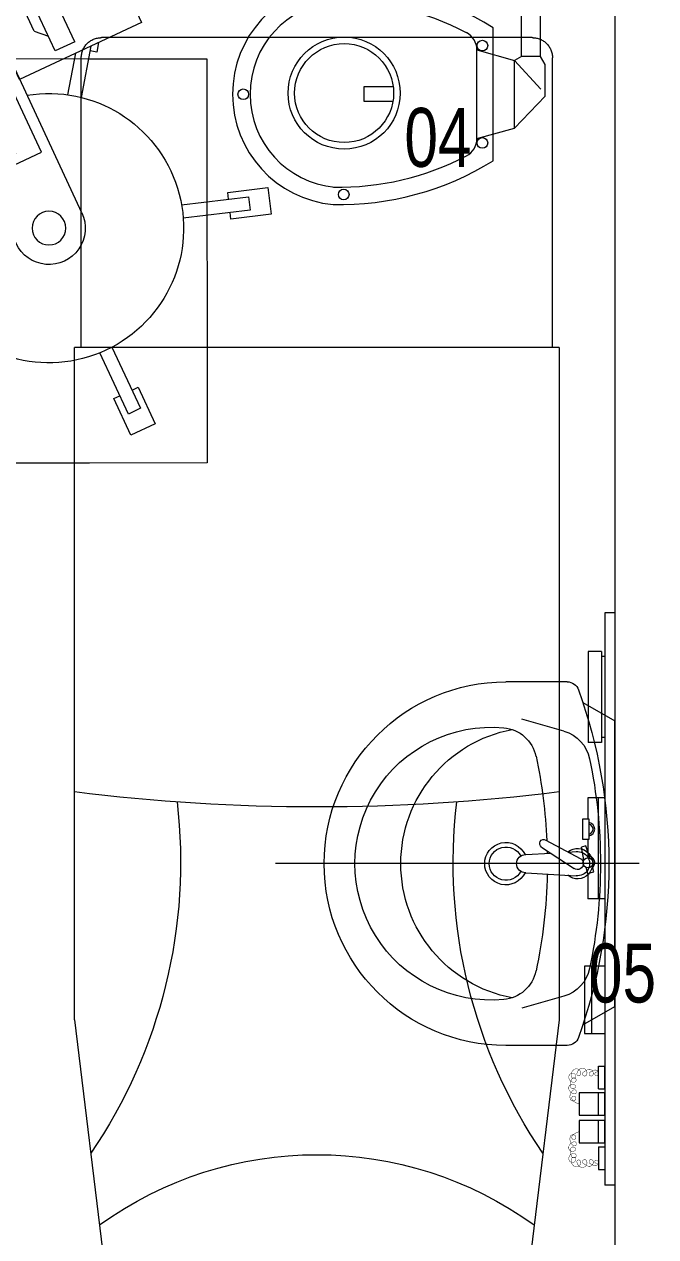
# Model space of a CAD drawing. Header units: millimetres. Extents: x -160614 to 59925, y -157025 to 0.
# Drawn here: x -43430 to -42492, y -115613 to -113813 of the extents above; entities that cross this region are included whole.
import ezdxf

# ---------------------------------------------------------------- set-up
doc = ezdxf.new("R2010")
doc.units = ezdxf.units.MM
doc.header["$LTSCALE"] = 8
doc.linetypes.add('HIDDEN', pattern=[9.525, 6.35, -3.175])
doc.layers.get('0').update_dxf_attribs({"color": 9, "lineweight": 5})
for name, color, linetype, lineweight in [('72_EGR_EQP_TAG', 9, 'Continuous', 5), ('LOADING', 9, 'Continuous', 5), ('SANIT', 9, 'Continuous', 5), ('Walls', 9, 'Continuous', 5)]:
    doc.layers.add(name, color=color, linetype=linetype, lineweight=lineweight)
doc.layers.get('0').off()
doc.layers.get('0').freeze()
doc.styles.add('X3G_ENTITY_257CFD', font='swisscl.ttf', dxfattribs={"height": 200})

# ---------------------------------------------------------------- blocks, each defined once
blk = doc.blocks.new('lav-manta 60')
at = {"layer": 'SANIT'}
for p, q in [((0, 0.04), (0, -0.56)), ((-0.2658, -0.0529), (-0.2358, 0)), ((-0.2358, 0), (0.2358, 0)), ((0.2658, -0.0529), (0.2358, 0)), ((0.0389, -0.1142), (0.0087, -0.0575)), ((-0.3, -0.0789), (-0.3, -0.18)), ((-0.015, -0.1473), (-0.0199, -0.064)), ((0.0274, -0.121), (-0.0078, -0.0673)), ((0.0191, -0.077), (0.0199, -0.064)), ((0.3, -0.0789), (0.3, -0.18)), ((-0.2185, -0.0841), (-0.2383, -0.1537)), ((0.2185, -0.0841), (0.2383, -0.1537)), ((0.015, -0.1473), (0.0174, -0.1057))]:
    blk.add_line(p, q, dxfattribs=at)
for centre, radius, start, end in [((0, -0.8557), 0.8457, 70.1771, 109.8229), ((0, -0.8696), 0.8457, 78.1914, 101.8086), ((0, -0.0617), 0.025, 320.7474, 220.368), ((-0.1608, -0.1006), 0.06, 101.8086, 164.0794), ((0, -0.0617), 0.02, 353.2671, 186.682), ((0, -0.0617), 0.00966, 25.4127, 215.9577), ((0.1608, -0.1006), 0.06, 15.9206, 78.1914), ((-0.28, -0.0789), 0.02, 109.8229, 180), ((0.28, -0.0789), 0.02, 0, 70.1771), ((0, -0.9572), 0.8457, 91.1572, 102.0883), ((0, -0.9572), 0.8457, 88.5486, 88.844), ((0.0332, -0.1176), 0.00666, 210.6852, 30.6852), ((0, -0.9572), 0.8457, 77.9117, 87.4274), ((-0.1645, -0.189), 0.06, 102.0883, 174.8142), ((0.1645, -0.189), 0.06, 5.1858, 77.9117), ((0, -0.18), 0.035, 115.3106, 64.6894), ((0, -0.18), 0.0275, 117.1496, 62.8504), ((0, -0.1473), 0.015, 180, 0), ((0, -0.18), 0.3, 180, 0), ((0, -0.1282), 0.2252, 190.6097, 349.3903), ((0, -0.2039), 0.2252, 174.8142, 5.1858)]:
    blk.add_arc(centre, radius, start, end, dxfattribs=at)
blk = doc.blocks.new('ME19011A-P')
for p, q in [((-0.425, 0), (0.425, 0)), ((-0.425, 0), (-0.425, -0.015)), ((0.425, 0), (0.425, -0.015)), ((-0.425, -0.015), (0.425, -0.015)), ((-0.36, -0.015), (-0.36, -0.0198)), ((-0.24, -0.015), (-0.24, -0.0198)), ((-0.15, -0.015), (-0.15, -0.04)), ((0, -0.015), (0, -0.04)), ((0.1, -0.015), (0.1, -0.045)), ((0.2, -0.045), (0.2, -0.015)), ((0.2818, -0.015), (0.2484, -0.015)), ((0.2484, -0.0243), (0.2484, -0.015)), ((0.2818, -0.0243), (0.2818, -0.015)), ((0.3211, -0.015), (0.2877, -0.015)), ((0.2877, -0.015), (0.2877, -0.0531)), ((0.3211, -0.0531), (0.3211, -0.015)), ((0.3623, -0.015), (0.3289, -0.015)), ((0.3289, -0.015), (0.3289, -0.0531)), ((0.3623, -0.0531), (0.3623, -0.015)), ((0.3682, -0.0243), (0.3682, -0.015)), ((0.3682, -0.015), (0.4016, -0.015)), ((0.4016, -0.0243), (0.4016, -0.015)), ((-0.3675, -0.0198), (-0.2325, -0.0198)), ((-0.3675, -0.0198), (-0.3675, -0.0399)), ((-0.2325, -0.0198), (-0.2325, -0.0399)), ((-0.15, -0.025), (0, -0.025)), ((-0.0402, -0.0312), (-0.0496, -0.0337)), ((-0.0376, -0.0409), (-0.0402, -0.0312)), ((0.1, -0.035), (0.2, -0.035)), ((0.2818, -0.0243), (0.2484, -0.0243)), ((0.3211, -0.0243), (0.2877, -0.0243)), ((0.3623, -0.0243), (0.3289, -0.0243)), ((0.3682, -0.0243), (0.4016, -0.0243)), ((-0.3675, -0.0399), (-0.2325, -0.0399)), ((-0.15, -0.04), (-0.1187, -0.04)), ((-0.0887, -0.04), (-0.0637, -0.04)), ((-0.0606, -0.0371), (-0.0787, -0.0432)), ((-0.0787, -0.0432), (-0.077, -0.0497)), ((-0.0582, -0.046), (-0.077, -0.0497)), ((-0.047, -0.0434), (-0.0376, -0.0409)), ((-0.0379, -0.04), (0, -0.04)), ((0.1, -0.045), (0.2, -0.045)), ((0.2877, -0.0531), (0.3211, -0.0531)), ((0.3289, -0.0531), (0.3623, -0.0531))]:
    blk.add_line(p, q)
at = {"const_width": 0.000601}
for points in [[(0.3044, -0.0531, -0.184574), (0.2977, -0.0636, -1.44364), (0.2961, -0.0581, -0.837915), (0.2969, -0.0664, -0.30536), (0.2839, -0.062, -1.584726), (0.2894, -0.0609, -0.253153), (0.2827, -0.0684, -0.874198), (0.2775, -0.0585, -0.915253), (0.2791, -0.0658, -0.223821), (0.2683, -0.0644, -1.703343), (0.272, -0.0597, -0.588962), (0.2621, -0.068, -0.717795), (0.2625, -0.0581, -0.983104), (0.2645, -0.0644, -0.326362), (0.2534, -0.0609, -0.758716), (0.2609, -0.0514, -0.906186), (0.2593, -0.0565, -0.189488), (0.2526, -0.0522, -0.7948), (0.2613, -0.0423, -1.223996), (0.2574, -0.047, -0.072149), (0.2534, -0.0403, -0.645886), (0.2609, -0.0324, -1.366917), (0.2574, -0.0371, -0.078415), (0.2542, -0.0308, -0.723006), (0.2613, -0.0256, -1.105484), (0.2582, -0.0292, -0.221197), (0.2566, -0.0243, -0.221197)], [(0.3456, -0.0531, 0.184574), (0.3523, -0.0636, 1.44364), (0.3539, -0.0581, 0.837915), (0.3531, -0.0664, 0.30536), (0.3661, -0.062, 1.584726), (0.3606, -0.0609, 0.253153), (0.3673, -0.0684, 0.874198), (0.3725, -0.0585, 0.915253), (0.3709, -0.0658, 0.223821), (0.3817, -0.0644, 1.703343), (0.378, -0.0597, 0.588962), (0.3879, -0.068, 0.717795), (0.3875, -0.0581, 0.983104), (0.3855, -0.0644, 0.326362), (0.3966, -0.0609, 0.758716), (0.3891, -0.0514, 0.906186), (0.3907, -0.0565, 0.189488), (0.3974, -0.0522, 0.7948), (0.3887, -0.0423, 1.223996), (0.3926, -0.047, 0.072149), (0.3966, -0.0403, 0.645886), (0.3891, -0.0324, 1.366917), (0.3926, -0.0371, 0.078415), (0.3958, -0.0308, 0.723006), (0.3887, -0.0256, 1.105484), (0.3918, -0.0292, 0.221197), (0.3934, -0.0243, 0.221197)]]:
    blk.add_lwpolyline(points, format="xyb", dxfattribs=at)
blk.add_lwpolyline([(-0.1187, -0.0482), (-0.0887, -0.0482), (-0.0887, -0.0382), (-0.1187, -0.0382)], close=True)
blk.add_circle((-0.0537, -0.04), 0.0075)
for centre, radius, start, end in [((-0.1037, -0.04), 0.01, 10.4593, 169.5407), ((-0.1037, -0.04), 0.0075, 14.0075, 165.9925), ((-0.0537, -0.04), 0.01, 45, 180)]:
    blk.add_arc(centre, radius, start, end)
blk = doc.blocks.new('M.44.57.64')
at = {"layer": 'LOADING', "xscale": 1000.000000000002, "yscale": 1000.000000000002, "zscale": 1000.000000000002, "rotation": 225.9999036123427}
blk.add_blockref('ME19011A-P', (-80806.9, 16720.7), dxfattribs=at)
blk = doc.blocks.new('HF13902-P')
at = {"linetype": 'HIDDEN'}
for p, q in [((-0.35, -0.6824), (-0.35, -1.1124)), ((0.35, -0.6824), (0.35, -1.1124)), ((0.32, -1.1424), (-0.32, -1.1424))]:
    blk.add_line(p, q, dxfattribs=at)
at = {"linetype": 'Continuous'}
for points in [[(0.36, -0.5224), (0.36, -0.5224), (0.36, -0.5224), (0.36, -0.5224), (0.36, -0.5224), (0.36, -0.5224), (0.36, -0.5224), (0.36, -0.5224), (0.36, -0.5224), (0.36, -0.5224), (0.36, -0.5224), (0.36, -0.5224), (0.36, -0.5224), (0.36, -0.5224), (0.36, -0.5224), (0.36, -0.5224), (0.36, -0.5224), (0.36, -0.5224), (0.36, -0.5224), (0.36, -0.5224), (0.36, -0.5224), (0.36, -0.5224), (0.36, -0.5224), (0.36, -0.5224), (0.36, -0.5224), (0.36, -0.5224), (0.36, -0.5224), (0.36, -0.5224), (0.36, -0.5224), (0.36, -0.5224), (0.36, -0.5224), (0.36, -0.5224), (0.36, -0.5224), (0.36, -0.5224), (0.36, -0.5224), (0.36, -0.5224), (0.36, -0.5224), (0.36, -0.5224), (0.36, -0.5224), (0.36, -0.5224), (0.36, -0.5224), (0.36, -0.5224), (0.36, -0.5224), (0.36, -0.5224), (0.36, -0.5224), (0.36, -0.5224), (0.36, -0.5224), (0.36, -0.5224), (0.36, -0.5224), (0.36, -0.5224), (0.36, -0.5224), (0.36, -0.5224), (0.36, -0.5224), (0.36, -0.5224), (0.36, -0.5224), (0.36, -0.5224), (0.36, -0.5224), (0.36, -0.5224), (0.36, -0.5224), (0.36, -0.5224), (0.36, -0.5224), (0.36, -0.5224), (0.36, -0.5224), (0.36, -0.5224), (0.36, -0.5224), (0.36, -0.5224), (0.36, -0.5224), (0.36, -0.5224), (0.36, -0.5224), (0.36, -0.5224), (0.36, -0.5224), (0.36, -0.5224), (0.36, -0.5224), (0.36, -0.5224), (0.36, -0.5224), (0.36, -0.5224), (0.36, -0.5224), (0.36, -0.5224), (0.36, -0.5224), (0.36, -0.5224), (0.36, -0.5224), (0.36, -0.5224), (0.36, -0.5224), (0.36, -0.5224), (0.36, -0.5224), (0.36, -0.5224), (0.36, -0.5224), (0.36, -0.5224), (0.36, -0.5224), (0.36, -0.5224), (0.36, -0.5224), (0.36, -0.5224), (0.36, -0.5224), (0.36, -0.5224), (0.36, -0.5224), (0.36, -0.5224), (0.36, -0.5224), (0.36, -0.5224), (0.36, -0.5224), (0.36, -0.5224), (0.36, -0.5224), (0.36, -0.5224), (0.36, -0.5224), (0.36, -0.5224), (0.36, -0.5224), (0.36, -0.5224), (0.36, -0.5224), (0.36, -0.5224), (0.36, -0.5224), (0.36, -0.5224), (0.36, -0.5224), (0.36, -0.5224), (0.36, -0.5224), (0.36, -0.5224), (0.36, -0.5224), (0.36, -0.5224), (0.36, -0.5224), (0.36, -0.5224), (0.36, -0.5224), (0.36, -0.5224), (0.36, -0.5224), (0.36, -0.5224), (0.36, -0.5224), (0.36, -0.5224), (0.36, -0.5224), (0.36, -0.5224), (0.36, -0.5224), (0.36, -0.5224), (0.36, -0.5224), (0.36, -0.5224), (0.36, -0.5224), (0.36, -0.5224), (0.36, -0.5224), (0.36, -0.5224), (0.36, -0.5224), (0.36, -0.5224), (0.36, -0.5224), (0.36, -0.5224), (0.36, -0.5224), (0.36, -0.5224), (0.36, -0.5224), (0.36, -0.5224), (0.36, -0.5224), (0.36, -0.5224), (0.36, -0.5224), (0.36, -0.5224), (0.36, -0.5224), (0.36, -0.5224), (0.36, -0.5224), (0.36, -0.5224), (0.36, -0.5224), (0.36, -0.5224), (0.36, -0.5224), (0.36, -0.5224), (0.36, -0.5224), (0.36, -0.5224), (0.36, -0.5224), (0.36, -0.5224), (0.36, -0.5224), (0.36, -0.5224), (0.36, -0.5224), (0.36, -0.5224), (0.36, -0.5224), (0.36, -0.5224), (0.36, -0.5224), (0.36, -0.5224), (0.36, -0.5224), (0.36, -0.5224), (0.36, -0.5224), (0.36, -0.5224), (0.36, -0.5224), (0.36, -0.5224), (0.36, -0.5224), (0.36, -0.5224), (0.36, -0.5224), (0.36, -0.5224), (0.36, -0.5224), (0.36, -0.5224), (0.36, -0.5224), (0.36, -0.5224), (0.36, -0.5224), (0.36, -0.5224), (0.36, -0.5224), (0.36, -0.5224), (0.36, -0.5224), (0.36, -0.5224), (0.36, -0.5224), (0.36, -0.5224), (0.36, -0.5224), (0.36, -0.5224), (0.36, -0.5224), (0.36, -0.5224), (0.36, -0.5224), (0.36, -0.5224), (0.36, -0.5224), (0.36, -0.5224), (0.36, -0.5224), (0.36, -0.5224), (0.36, -0.5224), (0.36, -0.5224), (0.36, -0.5224), (0.36, -0.5224), (0.36, -0.5224), (0.36, -0.5224), (0.36, -0.5224), (0.36, -0.5224), (0.36, -0.5224), (0.36, -0.5224), (0.36, -0.5224), (0.36, -0.5224), (0.36, -0.5224), (0.36, -0.5224), (0.36, -0.5224), (0.36, -0.5224), (0.36, -0.5224), (0.36, -0.5224), (0.36, -0.5224), (0.36, -0.5224), (0.36, -0.5224)], [(0.36, -0.5224), (0.36, -0.5224), (0.36, -0.5224), (0.36, -0.5224), (0.36, -0.5224), (0.36, -0.5224), (0.36, -0.5224), (0.36, -0.5224), (0.36, -0.5224), (0.36, -0.5224), (0.36, -0.5224), (0.36, -0.5224), (0.36, -0.5224), (0.36, -0.5224), (0.36, -0.5224), (0.36, -0.5224), (0.36, -0.5224), (0.36, -0.5224), (0.36, -0.5224), (0.36, -0.5224), (0.36, -0.5224), (0.36, -0.5224), (0.36, -0.5224), (0.36, -0.5224), (0.36, -0.5224), (0.36, -0.5224), (0.36, -0.5224), (0.36, -0.5224), (0.36, -0.5224), (0.36, -0.5224), (0.36, -0.5224), (0.36, -0.5224), (0.36, -0.5224), (0.36, -0.5224), (0.36, -0.5224), (0.36, -0.5224), (0.36, -0.5224), (0.36, -0.5224), (0.36, -0.5224), (0.36, -0.5224), (0.36, -0.5224), (0.36, -0.5224), (0.36, -0.5224), (0.36, -0.5224), (0.36, -0.5224), (0.36, -0.5224), (0.36, -0.5224), (0.36, -0.5224), (0.36, -0.5224), (0.36, -0.5224), (0.36, -0.5224), (0.36, -0.5224), (0.36, -0.5224), (0.36, -0.5224), (0.36, -0.5224), (0.36, -0.5224), (0.36, -0.5224), (0.36, -0.5224), (0.36, -0.5224), (0.36, -0.5224), (0.36, -0.5224), (0.36, -0.5224), (0.36, -0.5224), (0.36, -0.5224), (0.36, -0.5224), (0.36, -0.5224), (0.36, -0.5224), (0.36, -0.5224), (0.36, -0.5224), (0.36, -0.5224), (0.36, -0.5224), (0.36, -0.5224), (0.36, -0.5224), (0.36, -0.5224), (0.36, -0.5224), (0.36, -0.5224), (0.36, -0.5224), (0.36, -0.5224), (0.36, -0.5224), (0.36, -0.5224), (0.36, -0.5224), (0.36, -0.5224), (0.36, -0.5224), (0.36, -0.5224), (0.36, -0.5224), (0.36, -0.5224), (0.36, -0.5224), (0.36, -0.5224), (0.36, -0.5224), (0.36, -0.5224), (0.36, -0.5224), (0.36, -0.5224), (0.36, -0.5224), (0.36, -0.5224), (0.36, -0.5224), (0.36, -0.5224), (0.36, -0.5224), (0.36, -0.5224), (0.36, -0.5224), (0.36, -0.5224), (0.36, -0.5224), (0.36, -0.5224), (0.36, -0.5224), (0.36, -0.5224), (0.36, -0.5224), (0.36, -0.5224), (0.36, -0.5224), (0.36, -0.5224), (0.36, -0.5224), (0.36, -0.5224), (0.36, -0.5224), (0.36, -0.5224), (0.36, -0.5224), (0.36, -0.5224), (0.36, -0.5224), (0.36, -0.5224), (0.36, -0.5224), (0.36, -0.5224), (0.36, -0.5224), (0.36, -0.5224), (0.36, -0.5224), (0.36, -0.5224), (0.36, -0.5224), (0.36, -0.5224), (0.36, -0.5224), (0.36, -0.5224), (0.36, -0.5224), (0.36, -0.5224), (0.36, -0.5224), (0.36, -0.5224), (0.36, -0.5224), (0.36, -0.5224), (0.36, -0.5224), (0.36, -0.5224), (0.36, -0.5224), (0.36, -0.5224), (0.36, -0.5224), (0.36, -0.5224), (0.36, -0.5224), (0.36, -0.5224), (0.36, -0.5224), (0.36, -0.5224), (0.36, -0.5224), (0.36, -0.5224), (0.36, -0.5224), (0.36, -0.5224), (0.36, -0.5224), (0.36, -0.5224), (0.36, -0.5224), (0.36, -0.5224), (0.36, -0.5224), (0.36, -0.5224), (0.36, -0.5224), (0.36, -0.5224), (0.36, -0.5224), (0.36, -0.5224), (0.36, -0.5224), (0.36, -0.5224), (0.36, -0.5224), (0.36, -0.5224), (0.36, -0.5224), (0.36, -0.5224), (0.36, -0.5224), (0.36, -0.5224), (0.36, -0.5224), (0.36, -0.5224), (0.36, -0.5224), (0.36, -0.5224), (0.36, -0.5224), (0.36, -0.5224), (0.36, -0.5224), (0.36, -0.5224), (0.36, -0.5224), (0.36, -0.5224), (0.36, -0.5224), (0.36, -0.5224), (0.36, -0.5224), (0.36, -0.5224), (0.36, -0.5224), (0.36, -0.5224), (0.36, -0.5224), (0.36, -0.5224), (0.36, -0.5224), (0.36, -0.5224), (0.36, -0.5224), (0.36, -0.5224), (0.36, -0.5224), (0.36, -0.5224), (0.36, -0.5224), (0.36, -0.5224), (0.36, -0.5224), (0.36, -0.5224), (0.36, -0.5224), (0.36, -0.5224), (0.36, -0.5224), (0.36, -0.5224), (0.36, -0.5224), (0.36, -0.5224), (0.36, -0.5224), (0.36, -0.5224), (0.36, -0.5224), (0.36, -0.5224), (0.36, -0.5224), (0.36, -0.5224), (0.36, -0.5224), (0.36, -0.5224), (0.36, -0.5224), (0.36, -0.5224), (0.36, -0.5224), (0.36, -0.5224), (0.36, -0.5224), (0.36, -0.5224), (0.36, -0.5224), (0.36, -0.5224)], [(0.36, -0.5224), (0.36, -0.5224), (0.36, -0.5224), (0.36, -0.5224), (0.36, -0.5224), (0.36, -0.5224), (0.36, -0.5224), (0.36, -0.5224), (0.36, -0.5224), (0.36, -0.5224), (0.36, -0.5224), (0.36, -0.5224), (0.36, -0.5224), (0.36, -0.5224), (0.36, -0.5224), (0.36, -0.5224), (0.36, -0.5224), (0.36, -0.5224), (0.36, -0.5224), (0.36, -0.5224), (0.36, -0.5224), (0.36, -0.5224), (0.36, -0.5224), (0.36, -0.5224), (0.36, -0.5224), (0.36, -0.5224), (0.36, -0.5224), (0.36, -0.5224), (0.36, -0.5224), (0.36, -0.5224), (0.36, -0.5224), (0.36, -0.5224), (0.36, -0.5224), (0.36, -0.5224), (0.36, -0.5224), (0.36, -0.5224), (0.36, -0.5224), (0.36, -0.5224), (0.36, -0.5224), (0.36, -0.5224), (0.36, -0.5224), (0.36, -0.5224), (0.36, -0.5224), (0.36, -0.5224), (0.36, -0.5224), (0.36, -0.5224), (0.36, -0.5224), (0.36, -0.5224), (0.36, -0.5224), (0.36, -0.5224), (0.36, -0.5224), (0.36, -0.5224), (0.36, -0.5224), (0.36, -0.5224), (0.36, -0.5224), (0.36, -0.5224), (0.36, -0.5224), (0.36, -0.5224), (0.36, -0.5224), (0.36, -0.5224), (0.36, -0.5224), (0.36, -0.5224), (0.36, -0.5224), (0.36, -0.5224), (0.36, -0.5224), (0.36, -0.5224), (0.36, -0.5224), (0.36, -0.5224), (0.36, -0.5224), (0.36, -0.5224), (0.36, -0.5224), (0.36, -0.5224), (0.36, -0.5224), (0.36, -0.5224), (0.36, -0.5224), (0.36, -0.5224), (0.36, -0.5224), (0.36, -0.5224), (0.36, -0.5224), (0.36, -0.5224), (0.36, -0.5224), (0.36, -0.5224), (0.36, -0.5224), (0.36, -0.5224), (0.36, -0.5224), (0.36, -0.5224), (0.36, -0.5224), (0.36, -0.5224), (0.36, -0.5224), (0.36, -0.5224), (0.36, -0.5224), (0.36, -0.5224), (0.36, -0.5224), (0.36, -0.5224), (0.36, -0.5224), (0.36, -0.5224), (0.36, -0.5224), (0.36, -0.5224), (0.36, -0.5224), (0.36, -0.5224), (0.36, -0.5224), (0.36, -0.5224), (0.36, -0.5224), (0.36, -0.5224), (0.36, -0.5224), (0.36, -0.5224), (0.36, -0.5224), (0.36, -0.5224), (0.36, -0.5224), (0.36, -0.5224), (0.36, -0.5224), (0.36, -0.5224), (0.36, -0.5224), (0.36, -0.5224), (0.36, -0.5224), (0.36, -0.5224), (0.36, -0.5224), (0.36, -0.5224), (0.36, -0.5224), (0.36, -0.5224), (0.36, -0.5224), (0.36, -0.5224), (0.36, -0.5224), (0.36, -0.5224), (0.36, -0.5224), (0.36, -0.5224), (0.36, -0.5224), (0.36, -0.5224), (0.36, -0.5224), (0.36, -0.5224), (0.36, -0.5224), (0.36, -0.5224), (0.36, -0.5224), (0.36, -0.5224), (0.36, -0.5224), (0.36, -0.5224), (0.36, -0.5224), (0.36, -0.5224), (0.36, -0.5224), (0.36, -0.5224), (0.36, -0.5224), (0.36, -0.5224), (0.36, -0.5224), (0.36, -0.5224), (0.36, -0.5224), (0.36, -0.5224), (0.36, -0.5224), (0.36, -0.5224), (0.36, -0.5224), (0.36, -0.5224), (0.36, -0.5224), (0.36, -0.5224), (0.36, -0.5224), (0.36, -0.5224), (0.36, -0.5224), (0.36, -0.5224), (0.36, -0.5224), (0.36, -0.5224), (0.36, -0.5224), (0.36, -0.5224), (0.36, -0.5224), (0.36, -0.5224), (0.36, -0.5224), (0.36, -0.5224), (0.36, -0.5224), (0.36, -0.5224), (0.36, -0.5224), (0.36, -0.5224), (0.36, -0.5224), (0.36, -0.5224), (0.36, -0.5224), (0.36, -0.5224), (0.36, -0.5224), (0.36, -0.5224), (0.36, -0.5224), (0.36, -0.5224), (0.36, -0.5224), (0.36, -0.5224), (0.36, -0.5224), (0.36, -0.5224), (0.36, -0.5224), (0.36, -0.5224), (0.36, -0.5224), (0.36, -0.5224), (0.36, -0.5224), (0.36, -0.5224), (0.36, -0.5224), (0.36, -0.5224), (0.36, -0.5224), (0.36, -0.5224), (0.36, -0.5224), (0.36, -0.5224), (0.36, -0.5224), (0.36, -0.5224), (0.36, -0.5224), (0.36, -0.5224), (0.36, -0.5224), (0.36, -0.5224), (0.36, -0.5224), (0.36, -0.5224), (0.36, -0.5224), (0.36, -0.5224), (0.36, -0.5224), (0.36, -0.5224), (0.36, -0.5224), (0.36, -0.5224), (0.36, -0.5224), (0.36, -0.5224), (0.36, -0.5224), (0.36, -0.5224), (0.36, -0.5224), (0.36, -0.5224), (0.36, -0.5224), (0.36, -0.5224), (0.36, -0.5224), (0.36, -0.5224), (0.36, -0.5224), (0.36, -0.5224), (0.36, -0.5224), (0.36, -0.5224), (0.36, -0.5224), (0.36, -0.5224), (0.36, -0.5224), (0.36, -0.5224), (0.36, -0.5224), (0.36, -0.5224), (0.36, -0.5224), (0.36, -0.5224), (0.36, -0.5224), (0.36, -0.5224), (0.36, -0.5224), (0.36, -0.5224), (0.36, -0.5224), (0.36, -0.5224), (0.36, -0.5224), (0.36, -0.5224), (0.36, -0.5224), (0.36, -0.5224), (0.36, -0.5224), (0.36, -0.5224), (0.36, -0.5224), (0.36, -0.5224), (0.36, -0.5224), (0.36, -0.5224), (0.36, -0.5224), (0.36, -0.5224), (0.36, -0.5224), (0.36, -0.5224), (0.36, -0.5224), (0.36, -0.5224), (0.36, -0.5224), (0.36, -0.5224), (0.36, -0.5224), (0.36, -0.5224), (0.36, -0.5224), (0.36, -0.5224), (0.36, -0.5224), (0.36, -0.5224), (0.36, -0.5224), (0.36, -0.5224), (0.36, -0.5224), (0.36, -0.5224), (0.36, -0.5224), (0.36, -0.5224), (0.36, -0.5224), (0.36, -0.5224), (0.36, -0.5224), (0.36, -0.5224), (0.36, -0.5224), (0.36, -0.5224), (0.36, -0.5224), (0.36, -0.5224), (0.36, -0.5224), (0.36, -0.5224), (0.36, -0.5224), (0.36, -0.5224), (0.36, -0.5224)]]:
    blk.add_lwpolyline(points, close=True, dxfattribs=at)
for points in [[(0.36, -0.5224), (0.36, -0.5224), (0.36, -0.5224), (0.36, -0.5224), (0.36, -0.5224), (0.36, -0.5224), (0.36, -0.5224), (0.36, -0.5224)], [(0.36, -0.5224), (0.36, -0.5224), (0.36, -0.5224), (0.36, -0.5224), (0.36, -0.5224), (0.36, -0.5224), (0.36, -0.5224), (0.36, -0.5224), (0.36, -0.5224), (0.36, -0.5224), (0.36, -0.5224), (0.36, -0.5224), (0.36, -0.5224), (0.36, -0.5224), (0.36, -0.5224), (0.36, -0.5224), (0.36, -0.5224), (0.36, -0.5224), (0.36, -0.5224), (0.36, -0.5224), (0.36, -0.5224), (0.36, -0.5224), (0.36, -0.5224), (0.36, -0.5224), (0.36, -0.5224), (0.36, -0.5224), (0.36, -0.5224), (0.36, -0.5224), (0.36, -0.5224), (0.36, -0.5224), (0.36, -0.5224), (0.36, -0.5224), (0.36, -0.5224), (0.36, -0.5224), (0.36, -0.5224), (0.36, -0.5224), (0.36, -0.5224), (0.36, -0.5224), (0.36, -0.5224), (0.36, -0.5224), (0.36, -0.5224), (0.36, -0.5224), (0.36, -0.5224), (0.36, -0.5224), (0.36, -0.5224), (0.36, -0.5224), (0.36, -0.5224), (0.36, -0.5224), (0.36, -0.5224), (0.36, -0.5224), (0.36, -0.5224), (0.36, -0.5224), (0.36, -0.5224), (0.36, -0.5224), (0.36, -0.5224), (0.36, -0.5224), (0.36, -0.5224), (0.36, -0.5224), (0.36, -0.5224), (0.36, -0.5224), (0.36, -0.5224), (0.36, -0.5224), (0.36, -0.5224), (0.36, -0.5224), (0.36, -0.5224), (0.36, -0.5224), (0.36, -0.5224), (0.36, -0.5224), (0.36, -0.5224), (0.36, -0.5224), (0.36, -0.5224), (0.36, -0.5224), (0.36, -0.5224), (0.36, -0.5224), (0.36, -0.5224), (0.36, -0.5224), (0.36, -0.5224), (0.36, -0.5224), (0.36, -0.5224), (0.36, -0.5224), (0.36, -0.5224), (0.36, -0.5224), (0.36, -0.5224), (0.36, -0.5224), (0.36, -0.5224), (0.36, -0.5224), (0.36, -0.5224), (0.36, -0.5224), (0.36, -0.5224), (0.36, -0.5224), (0.36, -0.5224), (0.36, -0.5224), (0.36, -0.5224), (0.36, -0.5224), (0.36, -0.5224), (0.36, -0.5224), (0.36, -0.5224), (0.36, -0.5224), (0.36, -0.5224), (0.36, -0.5224), (0.36, -0.5224), (0.36, -0.5224), (0.36, -0.5224), (0.36, -0.5224), (0.36, -0.5224), (0.36, -0.5224), (0.36, -0.5224), (0.36, -0.5224), (0.36, -0.5224), (0.36, -0.5224), (0.36, -0.5224)], [(0.36, -0.5224), (0.36, -0.5224), (0.36, -0.5224), (0.36, -0.5224), (0.36, -0.5224), (0.36, -0.5224), (0.36, -0.5224), (0.36, -0.5224), (0.36, -0.5224), (0.36, -0.5224), (0.36, -0.5224), (0.36, -0.5224), (0.36, -0.5224), (0.36, -0.5224), (0.36, -0.5224), (0.36, -0.5224), (0.36, -0.5224)], [(0.36, -0.5224), (0.36, -0.5224), (0.36, -0.5224), (0.36, -0.5224), (0.36, -0.5224), (0.36, -0.5224), (0.36, -0.5224)], [(0.36, -0.5224), (0.36, -0.5224), (0.36, -0.5224), (0.36, -0.5224), (0.36, -0.5224), (0.36, -0.5224), (0.36, -0.5224), (0.36, -0.5224), (0.36, -0.5224), (0.36, -0.5224), (0.36, -0.5224), (0.36, -0.5224)], [(0.36, -0.5224), (0.36, -0.5224), (0.36, -0.5224), (0.36, -0.5224), (0.36, -0.5224), (0.36, -0.5224), (0.36, -0.5224), (0.36, -0.5224), (0.36, -0.5224), (0.36, -0.5224), (0.36, -0.5224), (0.36, -0.5224), (0.36, -0.5224), (0.36, -0.5224), (0.36, -0.5224), (0.36, -0.5224), (0.36, -0.5224), (0.36, -0.5224), (0.36, -0.5224), (0.36, -0.5224), (0.36, -0.5224), (0.36, -0.5224), (0.36, -0.5224), (0.36, -0.5224), (0.36, -0.5224), (0.36, -0.5224), (0.36, -0.5224), (0.36, -0.5224), (0.36, -0.5224), (0.36, -0.5224), (0.36, -0.5224), (0.36, -0.5224), (0.36, -0.5224), (0.36, -0.5224), (0.36, -0.5224), (0.36, -0.5224), (0.36, -0.5224), (0.36, -0.5224), (0.36, -0.5224), (0.36, -0.5224), (0.36, -0.5224), (0.36, -0.5224), (0.36, -0.5224), (0.36, -0.5224), (0.36, -0.5224), (0.36, -0.5224), (0.36, -0.5224), (0.36, -0.5224), (0.36, -0.5224), (0.36, -0.5224), (0.36, -0.5224), (0.36, -0.5224), (0.36, -0.5224), (0.36, -0.5224), (0.36, -0.5224), (0.36, -0.5224), (0.36, -0.5224), (0.36, -0.5224), (0.36, -0.5224), (0.36, -0.5224), (0.36, -0.5224), (0.36, -0.5224), (0.36, -0.5224), (0.36, -0.5224), (0.36, -0.5224), (0.36, -0.5224), (0.36, -0.5224), (0.36, -0.5224), (0.36, -0.5224), (0.36, -0.5224), (0.36, -0.5224), (0.36, -0.5224), (0.36, -0.5224), (0.36, -0.5224), (0.36, -0.5224), (0.36, -0.5224), (0.36, -0.5224), (0.36, -0.5224), (0.36, -0.5224), (0.36, -0.5224), (0.36, -0.5224), (0.36, -0.5224), (0.36, -0.5224), (0.36, -0.5224), (0.36, -0.5224), (0.36, -0.5224), (0.36, -0.5224), (0.36, -0.5224), (0.36, -0.5224)], [(0.36, -0.5224), (0.36, -0.5224), (0.36, -0.5224), (0.36, -0.5224), (0.36, -0.5224), (0.36, -0.5224), (0.36, -0.5224), (0.36, -0.5224), (0.36, -0.5224), (0.36, -0.5224)], [(0.36, -0.5224), (0.36, -0.5224), (0.36, -0.5224), (0.36, -0.5224), (0.36, -0.5224), (0.36, -0.5224), (0.36, -0.5224), (0.36, -0.5224), (0.36, -0.5224), (0.36, -0.5224)], [(0.36, -0.5224), (0.36, -0.5224), (0.36, -0.5224), (0.36, -0.5224), (0.36, -0.5224), (0.36, -0.5224), (0.36, -0.5224), (0.36, -0.5224), (0.36, -0.5224), (0.36, -0.5224), (0.36, -0.5224), (0.36, -0.5224), (0.36, -0.5224), (0.36, -0.5224), (0.36, -0.5224)], [(0.36, -0.5224), (0.36, -0.5224), (0.36, -0.5224), (0.36, -0.5224), (0.36, -0.5224), (0.36, -0.5224), (0.36, -0.5224), (0.36, -0.5224), (0.36, -0.5224), (0.36, -0.5224)], [(0.36, -0.5224), (0.36, -0.5224), (0.36, -0.5224), (0.36, -0.5224), (0.36, -0.5224), (0.36, -0.5224), (0.36, -0.5224)], [(0.36, -0.5224), (0.36, -0.5224), (0.36, -0.5224), (0.36, -0.5224), (0.36, -0.5224), (0.36, -0.5224), (0.36, -0.5224), (0.36, -0.5224), (0.36, -0.5224), (0.36, -0.5224)], [(0.36, -0.5224), (0.36, -0.5224), (0.36, -0.5224), (0.36, -0.5224), (0.36, -0.5224), (0.36, -0.5224), (0.36, -0.5224), (0.36, -0.5224), (0.36, -0.5224), (0.36, -0.5224), (0.36, -0.5224), (0.36, -0.5224), (0.36, -0.5224), (0.36, -0.5224), (0.36, -0.5224), (0.36, -0.5224), (0.36, -0.5224), (0.36, -0.5224)], [(0.36, -0.5224), (0.36, -0.5224), (0.36, -0.5224), (0.36, -0.5224), (0.36, -0.5224), (0.36, -0.5224), (0.36, -0.5224), (0.36, -0.5224), (0.36, -0.5224)]]:
    blk.add_lwpolyline(points, dxfattribs=at)
blk.add_circle((0.36, -0.5224), 0.000000101)
for centre, radius, start, end in [((0, 1.0679), 0.5515, 234.1788, 305.8212), ((-0.9704, 0.0819), 0.7679, 353.3222, 34.2669), ((0.9704, 0.0819), 0.7679, 145.7331, 186.6778), ((0, -2.9071), 2.9071, 82.8865, 97.1135)]:
    blk.add_arc(centre, radius, start, end)
at = {"linetype": 'HIDDEN'}
for centre, start, end in [((-0.32, -1.1124), 180, 270), ((0.32, -1.1124), 270, 0)]:
    blk.add_arc(centre, 0.03, start, end, dxfattribs=at)
at = {"layer": 'LOADING'}
for p, q in [((-0.36, 0.3161), (-0.2975, 0.8276)), ((0.36, 0.3161), (0.2975, 0.8276)), ((-0.36, 0.3161), (-0.36, -0.6824)), ((0.36, -0.6824), (0.36, 0.3161)), ((0.36, -0.6824), (-0.36, -0.6824))]:
    blk.add_line(p, q, dxfattribs=at)
blk = doc.blocks.new('HF11772-P')
at = {"layer": 'LOADING'}
for p, q in [((0.6, 0.35), (0, 0.35)), ((0, 0.175), (0, 0.35)), ((0.6, 0.175), (0.6, 0.35)), ((0, 0.175), (0, 0)), ((0.6, 0), (0.6, 0.175)), ((0, 0), (0.6, 0))]:
    blk.add_line(p, q, dxfattribs=at)
blk = doc.blocks.new('mobile light')
at = {"layer": 'LOADING'}
for p, q in [((1882.58, -498.29), (1882.35, -499.8)), ((1882.58, -498.29), (1885.78, -498.78)), ((1883.78, -497.56), (1883.65, -498.45)), ((1885.1, -497.29), (1883.78, -497.56)), ((1887.04, -497.59), (1885.1, -497.29)), ((1923.94, -497.59), (1925.88, -497.29)), ((1928.41, -498.29), (1925.2, -498.78)), ((1925.88, -497.29), (1927.2, -497.56)), ((1927.2, -497.56), (1927.33, -498.45)), ((1928.41, -498.29), (1928.63, -499.8)), ((1882.35, -499.8), (1885.55, -500.28)), ((1883.28, -500.85), (1883.42, -499.96)), ((1928.63, -499.8), (1925.43, -500.28)), ((1927.7, -500.85), (1927.56, -499.96)), ((1884.47, -501.5), (1883.28, -500.85)), ((1886.4, -501.79), (1884.47, -501.5)), ((1924.58, -501.79), (1926.52, -501.5)), ((1926.52, -501.5), (1927.7, -500.85)), ((1948.76, -501.94), (1947.59, -502.62)), ((1953.47, -501.94), (1948.76, -501.94)), ((1958.23, -506.5), (1953.47, -501.94)), ((1947.59, -502.62), (1941.09, -502.62)), ((1947.59, -502.62), (1947.59, -505.45)), ((1948.15, -506.5), (1952.41, -502.55)), ((1947.59, -505.45), (1941.09, -505.45)), ((1947.59, -505.45), (1948.15, -506.5)), ((1946.6, -512.08), (1948.15, -506.5)), ((1958.23, -506.5), (1948.15, -506.5)), ((1959.78, -512.08), (1958.23, -506.5)), ((1963.08, -509.67), (1943.3, -509.67)), ((1959.78, -512.08), (1946.6, -512.08)), ((1908.01, -522.53), (1909, -517.55)), ((1911.69, -517.55), (1909, -517.55)), ((1912.69, -522.53), (1911.69, -517.55)), ((1911.69, -517.55), (1914.17, -518.99)), ((1914.17, -518.99), (1914.17, -523.77)), ((1921.08, -519.69), (1914.74, -519.69)), ((1922.73, -518.8), (1921.08, -519.69)), ((1921.08, -519.69), (1921.08, -523.01)), ((1921.08, -519.69), (1921.08, -523.01)), ((1925.38, -518.8), (1922.73, -518.8)), ((1892.68, -528.06), (1892.68, -523.24)), ((1892.68, -523.24), (1906.16, -523.24)), ((1897.5, -528.06), (1897.5, -523.24)), ((1906.16, -523.24), (1906.16, -528.06)), ((1908.01, -522.53), (1908.62, -524.28)), ((1912.69, -522.53), (1911.9, -524.78)), ((1911.9, -524.78), (1914.17, -523.77)), ((1921.08, -523.01), (1914.77, -523.01)), ((1922.73, -523.93), (1921.08, -523.04)), ((1925.38, -523.93), (1922.73, -523.93)), ((1892.68, -523.97), (1883.05, -523.97)), ((1909.15, -524.25), (1906.16, -524.32)), ((1909.15, -524.25), (1909.15, -526.94)), ((1892.68, -527.34), (1883.05, -527.34)), ((1909.15, -526.94), (1906.16, -526.87)), ((1906.16, -528.06), (1892.68, -528.06)), ((1884.47, -549.77), (1883.28, -550.42)), ((1883.28, -550.42), (1883.42, -551.31)), ((1886.4, -549.48), (1884.47, -549.77)), ((1924.58, -549.48), (1926.52, -549.77)), ((1926.52, -549.77), (1927.7, -550.42)), ((1927.7, -550.42), (1927.56, -551.31)), ((1882.35, -551.47), (1885.55, -550.99)), ((1882.58, -552.98), (1882.35, -551.47)), ((1882.58, -552.98), (1885.78, -552.5)), ((1928.41, -552.98), (1925.2, -552.5)), ((1928.63, -551.47), (1925.43, -550.99)), ((1928.41, -552.98), (1928.63, -551.47)), ((1883.78, -553.71), (1883.65, -552.82)), ((1885.1, -553.98), (1883.78, -553.71)), ((1887.04, -553.69), (1885.1, -553.98)), ((1923.94, -553.69), (1925.88, -553.98)), ((1925.88, -553.98), (1927.2, -553.71)), ((1927.2, -553.71), (1927.33, -552.82))]:
    blk.add_line(p, q, dxfattribs=at)
for points in [[(1903.33, -523.24), (1903.33, -514.02), (1891.61, -514.02), (1891.61, -523.97)], [(1954.27, -524.55), (1954.27, -528.82), (1952.05, -528.82), (1952.05, -524.5)], [(1891.61, -527.34), (1891.61, -537.34), (1903.33, -537.34), (1903.33, -528.06)], [(1892.74, -537.34), (1892.74, -539.04), (1895.76, -539.04), (1895.76, -537.34)], [(1898.05, -537.34), (1898.05, -539.5)], [(1898.05, -540.63), (1898.05, -540.87), (1898.53, -541.35), (1900.02, -541.35), (1900.5, -540.87), (1900.5, -537.34)]]:
    blk.add_lwpolyline(points, dxfattribs=at)
for points in [[(1929.78, -518.8), (1925.38, -518.8), (1925.38, -523.93), (1929.78, -523.93)], [(1899.3, -539.5), (1888.5, -539.5), (1888.5, -540.63), (1899.3, -540.63)]]:
    blk.add_lwpolyline(points, close=True, dxfattribs=at)
for centre, radius in [((1945.96, -511.25), 0.793), ((1960.42, -511.25), 0.793), ((1953.01, -531.79), 8.32), ((1953.01, -531.79), 7.35), ((1938.31, -531.85), 0.793), ((1968.07, -531.85), 0.793), ((1953.19, -546.77), 0.793)]:
    blk.add_circle(centre, radius, dxfattribs=at)
for centre, radius, start, end in [((1888.02, -499.89), 2.5, 90, 270), ((1888.02, -525.64), 28.25, 12.1463, 90), ((1922.96, -525.64), 28.25, 90, 128.2073), ((1922.96, -499.89), 2.5, 270, 90), ((1888.02, -525.64), 23.25, 20.3387, 90), ((1922.96, -525.64), 23.25, 90, 126.3743), ((1942.82, -519.31), 16.86, 97.1293, 177.6115), ((1942.82, -519.31), 13.97, 97.1293, 177.6115), ((1922.96, -525.64), 28.25, 138.4974, 155.7305), ((1922.96, -525.64), 23.25, 138.7224, 150.0382), ((1980.13, -532.49), 43.32, 148.2167, 181.2501), ((1926.25, -532.49), 43.32, 358.7499, 31.7833), ((1946.6, -514.96), 2.89, 90, 152.4092), ((1959.78, -514.96), 2.89, 27.5908, 90), ((1980.13, -532.49), 40.72, 152.4092, 181.2501), ((1926.25, -532.49), 40.72, 358.7499, 27.5908), ((1911.94, -521.38), 3.27, 313.0112, 46.9888), ((1888.02, -525.64), 28.25, 270, 5.3386), ((1910.32, -525.6), 1.78, 229.0673, 130.9327), ((1883.05, -525.65), 1.68, 90, 270), ((1888.02, -525.64), 23.25, 270, 356.3184), ((1953.19, -531.93), 16.44, 185.2361, 354.7639), ((1953.19, -531.93), 13.84, 185.2361, 354.7639), ((1922.96, -525.64), 28.25, 204.483, 208.105), ((1922.96, -525.64), 23.25, 210.2349, 221.2776), ((1922.96, -525.64), 28.25, 213.7985, 221.5026), ((1922.96, -525.64), 23.25, 233.6257, 270), ((1888.02, -551.39), 2.5, 90, 270), ((1922.96, -525.64), 28.25, 231.7927, 270), ((1922.96, -551.39), 2.5, 270, 90)]:
    blk.add_arc(centre, radius, start, end, dxfattribs=at)
blk = doc.blocks.new('ME10960-P')
for p, q in [((-0.3391, 0.5003), (-0.26, 0.6271)), ((-0.2339, 0.6108), (-0.26, 0.6271)), ((-0.2408, 0.5996), (-0.2314, 0.6148)), ((-0.2255, 0.6114), (-0.2222, 0.6167)), ((-0.2179, 0.5854), (-0.2085, 0.6005)), ((-0.2141, 0.6043), (-0.2108, 0.6096)), ((-0.2019, 0.5908), (-0.211, 0.5965)), ((-0.2089, 0.5797), (-0.1994, 0.5948)), ((-0.1935, 0.5915), (-0.1902, 0.5968)), ((-0.1996, 0.5436), (-0.1765, 0.5805)), ((-0.1821, 0.5843), (-0.1788, 0.5896)), ((-0.2813, 0.5246), (-0.2558, 0.5655)), ((-0.3397, 0.5463), (-0.3503, 0.5293)), ((-0.3351, 0.5434), (-0.3458, 0.5264)), ((-0.3351, 0.5434), (-0.3397, 0.5463)), ((-0.3201, 0.5308), (-0.3366, 0.5411)), ((-0.6354, -0.0201), (-0.2915, 0.531)), ((-0.3458, 0.5264), (-0.3503, 0.5293)), ((-0.3278, 0.5184), (-0.3443, 0.5287)), ((-0.2915, 0.531), (-0.225, 0.4895)), ((-0.2254, 0.4897), (-0.1999, 0.5307)), ((-0.3186, 0.4876), (-0.3391, 0.5003)), ((-0.559, -0.0678), (-0.2204, 0.4749)), ((-0.2822, 0.4852), (-0.3272, 0.4131)), ((-0.3054, 0.3995), (-0.2611, 0.4705)), ((-0.2183, 0.4784), (-0.2152, 0.4834)), ((-0.2163, 0.4841), (-0.2152, 0.4834)), ((-0.3272, 0.4131), (-0.3054, 0.3995)), ((0.0832, 0.2884), (0.0522, 0.1931)), ((0.1022, 0.2822), (0.0832, 0.2884)), ((0.0712, 0.1869), (0.1022, 0.2822)), ((-0.2368, 0.1844), (-0.2486, 0.1682)), ((-0.1557, 0.1255), (-0.2368, 0.1844)), ((-0.2486, 0.1682), (-0.1675, 0.1093)), ((-0.5737, 0.0787), (-0.4973, 0.0311)), ((-0.6048, 0.054), (-0.6048, 0.0289)), ((-0.5891, 0.054), (-0.6048, 0.054)), ((-0.5994, 0.0376), (-0.6048, 0.0376)), ((-0.107, 0.0376), (-0.4933, 0.0376)), ((0, 0.054), (-0.483, 0.054)), ((-0.2572, 0.054), (-0.2572, 0.0376)), ((-0.1222, 0.054), (-0.1222, 0.0376)), ((-0.107, 0.0376), (-0.107, -0.0376)), ((-0.3668, 0.0071), (-0.4138, 0.0071)), ((-0.4138, 0.0071), (-0.4138, -0.0017)), ((-0.3663, -0.0017), (-0.3668, 0.0071)), ((-0.1765, 0.0071), (-0.2234, 0.0071)), ((-0.2234, 0.0071), (-0.2234, -0.0017)), ((-0.1759, -0.0017), (-0.1765, 0.0071)), ((-0.1687, 0.0071), (-0.1687, -0.0017)), ((-0.1217, 0.0071), (-0.1687, 0.0071)), ((-0.1212, -0.0017), (-0.1217, 0.0071)), ((0.3, 0.01), (0.1997, 0.01)), ((0.3, -0.01), (0.3, 0.01)), ((-0.4138, -0.0017), (-0.3663, -0.0017)), ((-0.2234, -0.0017), (-0.1759, -0.0017)), ((-0.1687, -0.0017), (-0.1212, -0.0017)), ((0.1997, -0.01), (0.3, -0.01)), ((-0.6354, -0.0201), (-0.559, -0.0678)), ((-0.6048, -0.0392), (-0.6048, -0.054)), ((-0.5811, -0.054), (-0.6048, -0.054)), ((0, -0.054), (-0.5504, -0.054)), ((-0.107, -0.0376), (-0.5402, -0.0376)), ((-0.2184, -0.054), (-0.5184, -0.054)), ((-0.5184, -0.054), (-0.5184, -0.254)), ((-0.2184, -0.254), (-0.2184, -0.054)), ((-0.4624, -0.104), (-0.4784, -0.12)), ((-0.2744, -0.104), (-0.4624, -0.104)), ((-0.2744, -0.104), (-0.2584, -0.12)), ((-0.2344, -0.12), (-0.5024, -0.12)), ((-0.5024, -0.12), (-0.5024, -0.152)), ((-0.2344, -0.152), (-0.2344, -0.12)), ((-0.1675, -0.1093), (-0.2184, -0.1463)), ((-0.2184, -0.171), (-0.1557, -0.1255)), ((-0.2344, -0.152), (-0.5024, -0.152)), ((0.0522, -0.1931), (0.0832, -0.2884)), ((0.1022, -0.2822), (0.0712, -0.1869)), ((-0.5184, -0.254), (-0.2184, -0.254)), ((0.0832, -0.2884), (0.1022, -0.2822))]:
    blk.add_line(p, q)
for points in [[(-0.2314, 0.6148, 0.200732), (-0.2317, 0.6129, 0.097968), (-0.2301, 0.6094, 0.055099), (-0.2273, 0.6063, 0.041925), (-0.2229, 0.603, 0.041925), (-0.218, 0.6004, 0.055099), (-0.2139, 0.5993, 0.097968), (-0.2101, 0.5994, 0.200732), (-0.2085, 0.6005, 0.200732), (-0.2082, 0.6024, 0.097968), (-0.2098, 0.6059, 0.038397), (-0.2117, 0.6081, 0.041925)], [(-0.2231, 0.6153, 0.038397), (-0.226, 0.616, 0.097968), (-0.2298, 0.6159, 0.200732), (-0.2314, 0.6148, 0.200732)], [(-0.2408, 0.5996, 0.200732), (-0.2412, 0.5977, 0.097968), (-0.2396, 0.5942, 0.055099), (-0.2367, 0.5911, 0.041925), (-0.2323, 0.5878, 0.041925), (-0.2274, 0.5853, 0.055099), (-0.2234, 0.5841, 0.097968), (-0.2195, 0.5842, 0.200732), (-0.2179, 0.5854, 0.200732)], [(-0.2255, 0.6114, 0.218824), (-0.2256, 0.6106, 0.092168), (-0.2248, 0.6089, 0.048864), (-0.2233, 0.6075, 0.036554), (-0.2211, 0.6058, 0.036554), (-0.2186, 0.6045, 0.048864), (-0.2167, 0.6039, 0.092168), (-0.2148, 0.6038, 0.218824), (-0.2141, 0.6043, 0.218824)], [(-0.1994, 0.5948, 0.200732), (-0.1997, 0.5929, 0.097968), (-0.1981, 0.5894, 0.055099), (-0.1953, 0.5863, 0.041925), (-0.1909, 0.583, 0.041925), (-0.186, 0.5805, 0.055099), (-0.1819, 0.5793, 0.097968), (-0.1781, 0.5794, 0.200732), (-0.1765, 0.5805, 0.200732), (-0.1762, 0.5824, 0.097968), (-0.1778, 0.5859, 0.038397), (-0.1797, 0.5882, 0.041925)], [(-0.1911, 0.5953, 0.038397), (-0.194, 0.596, 0.097968), (-0.1978, 0.596, 0.200732), (-0.1994, 0.5948, 0.200732)], [(-0.2089, 0.5797, 0.200732), (-0.2092, 0.5778, 0.097968), (-0.2076, 0.5743, 0.055099), (-0.2047, 0.5712, 0.041925), (-0.2003, 0.5679, 0.041925), (-0.1954, 0.5653, 0.055099), (-0.1914, 0.5642, 0.097968), (-0.1875, 0.5643, 0.200732), (-0.186, 0.5654, 0.200732)], [(-0.1935, 0.5915, 0.218824), (-0.1937, 0.5907, 0.092168), (-0.1928, 0.589, 0.048864), (-0.1913, 0.5875, 0.036554), (-0.1891, 0.5859, 0.036554), (-0.1866, 0.5846, 0.048864), (-0.1847, 0.5839, 0.092168), (-0.1828, 0.5839, 0.218824), (-0.1821, 0.5843, 0.218824)], [(-0.1846, 0.5676, -0.585766), (-0.2368, 0.4756, 0.071283), (-0.2771, 0.4694, 0.067056)], [(-0.183, 0.5701, -0.592897), (-0.2368, 0.4729, 0.06702), (-0.2741, 0.4675, 0.148689)], [(-0.1891, 0.5604, -0.375238), (-0.2216, 0.4811, -0.094216), (-0.26, 0.4768, 0.051105), (-0.2696, 0.4773, 0.101879)], [(-0.1956, 0.55, -0.332427), (-0.225, 0.4895, -0.091412), (-0.2591, 0.4858, 0.100344), (-0.2811, 0.4845, 0.100344)]]:
    blk.add_lwpolyline(points, format="xyb")
for points in [[(-0.2078, 0.6109, 0.218824), (-0.2075, 0.6133, 0.092168), (-0.2087, 0.6155, 0.048864), (-0.2104, 0.6172, 0.036554), (-0.2128, 0.619, 0.036554), (-0.2155, 0.6204, 0.048864), (-0.2178, 0.6212, 0.092168), (-0.2204, 0.6213, 0.218824), (-0.2223, 0.62, 0.218824), (-0.2226, 0.6177, 0.092168), (-0.2214, 0.6154, 0.048864), (-0.2197, 0.6137, 0.036554), (-0.2173, 0.6119, 0.036554), (-0.2146, 0.6105, 0.048864), (-0.2123, 0.6097, 0.092168), (-0.2098, 0.6097, 0.218824)], [(-0.2093, 0.6119, 0.218824), (-0.2092, 0.6127, 0.092168), (-0.2101, 0.6144, 0.048864), (-0.2116, 0.6159, 0.036554), (-0.2138, 0.6175, 0.036554), (-0.2162, 0.6188, 0.048864), (-0.2182, 0.6194, 0.092168), (-0.2201, 0.6195, 0.218824), (-0.2208, 0.619, 0.218824), (-0.2209, 0.6182, 0.092168), (-0.22, 0.6166, 0.048864), (-0.2186, 0.6151, 0.036554), (-0.2163, 0.6134, 0.036554), (-0.2139, 0.6121, 0.048864), (-0.2119, 0.6115, 0.092168), (-0.21, 0.6114, 0.218824)], [(-0.1758, 0.591, 0.218824), (-0.1755, 0.5933, 0.092168), (-0.1767, 0.5955, 0.048864), (-0.1784, 0.5973, 0.036554), (-0.1809, 0.5991, 0.036554), (-0.1835, 0.6005, 0.048864), (-0.1858, 0.6012, 0.092168), (-0.1884, 0.6013, 0.218824), (-0.1903, 0.6, 0.218824), (-0.1906, 0.5977, 0.092168), (-0.1894, 0.5955, 0.048864), (-0.1877, 0.5937, 0.036554), (-0.1853, 0.5919, 0.036554), (-0.1826, 0.5905, 0.048864), (-0.1803, 0.5898, 0.092168), (-0.1778, 0.5897, 0.218824)], [(-0.1773, 0.5919, 0.218824), (-0.1772, 0.5928, 0.092168), (-0.1781, 0.5944, 0.048864), (-0.1796, 0.5959, 0.036554), (-0.1818, 0.5975, 0.036554), (-0.1843, 0.5988, 0.048864), (-0.1862, 0.5995, 0.092168), (-0.1881, 0.5995, 0.218824), (-0.1888, 0.5991, 0.218824), (-0.1889, 0.5983, 0.092168), (-0.188, 0.5966, 0.048864), (-0.1866, 0.5951, 0.036554), (-0.1843, 0.5935, 0.036554), (-0.1819, 0.5922, 0.048864), (-0.1799, 0.5915, 0.092168), (-0.178, 0.5915, 0.218824)]]:
    blk.add_lwpolyline(points, format="xyb", close=True)
blk.add_lwpolyline([(-0.2819, 0.4723), (-0.2973, 0.4475), (-0.2876, 0.4415), (-0.2721, 0.4663)], close=True)
for points in [[(-0.2627, 0.473), (-0.2822, 0.4852)], [(0.0929, 0.2537), (0.1025, 0.2506), (0.121, 0.3077), (0.083, 0.32), (0.0644, 0.263), (0.0739, 0.2599)], [(-0.2126, 0.1668), (-0.2067, 0.1749), (-0.2552, 0.2101), (-0.2787, 0.1778), (-0.2302, 0.1425), (-0.2243, 0.1506)], [(0.27, -0.01), (0.27, -0.02), (0.33, -0.02), (0.33, 0.02), (0.27, 0.02), (0.27, 0.01)], [(-0.2184, -0.1834), (-0.2067, -0.1749), (-0.2126, -0.1668)], [(0.0739, -0.2599), (0.0644, -0.263), (0.083, -0.32), (0.121, -0.3077), (0.1025, -0.2506), (0.0929, -0.2537)]]:
    blk.add_lwpolyline(points)
for centre, radius in [((-0.2323, 0.5401), 0.00988), ((-0.5648, 0.008), 0.0197), ((0, 0), 0.025), ((-0.4911, 0.0019), 0.00413), ((-0.3075, 0.0019), 0.00413)]:
    blk.add_circle(centre, radius)
for centre, radius, start, end in [((-0.2636, 0.553), 0.00839, 58.0419, 238.0419), ((-0.2342, 0.538), 0.035, 347.9877, 128.0962), ((-0.2742, 0.5359), 0.00839, 58.0419, 238.0419), ((-0.3304, 0.4687), 0.0142, 58.0419, 238.0419), ((-0.2321, 0.4562), 0.0127, 238.0419, 58.0419), ((0, 0), 0.2, 195.6643, 164.3357), ((0, 0), 0.054, 270, 90)]:
    blk.add_arc(centre, radius, start, end)
blk = doc.blocks.new('1stF')
at = {"layer": 'Walls', "color": 9}
blk.add_line((-42552.3, -111862.6, 0.1), (-42552.3, -115862.6, 0.1), dxfattribs=at)
at = {"layer": 'LOADING', "color": 9}
for name, p, xscale, yscale, zscale, rotation in [('mobile light', (-37636.7, -94384.6, 0), 10, 10, 10, 270), ('HF13902-P', (-42995.1, -114974.8, 0), -1000, 1000, 1000, 180)]:
    blk.add_blockref(name, p, dxfattribs=dict(at, xscale=xscale, yscale=yscale, zscale=zscale, rotation=rotation))
at = {"layer": 'LOADING', "color": 9, "extrusion": (-3.40138e-07, 7.24549e-07, -1), "xscale": 1000.000000000001, "yscale": 1000.000000000001, "zscale": 1000.000000000001, "rotation": 244.9459348235389}
blk.add_blockref('ME10960-P', (43393.1, -114115.3, -0.1), dxfattribs=at)
at = {"layer": 'LOADING', "color": 9, "extrusion": (-3.71389e-28, 3.9656e-29, -1), "xscale": 999.9999999999989, "yscale": 999.9999999999989, "zscale": -999.9999999999989, "rotation": 269.9444066382375}
blk.add_blockref('HF11772-P', (43158.5, -113863.9, 0), dxfattribs=at)
at = {"layer": 'LOADING', "color": 9, "xscale": -1, "rotation": 315.9999036123427}
blk.add_blockref('M.44.57.64', (-112195.1, -70961.2, 0), dxfattribs=at)
at = {"layer": 'LOADING', "color": 9, "rotation": 44.00009638765732}
blk.add_blockref('M.44.57.64', (27190.4, -71006, 0), dxfattribs=at)
at = {"layer": 'SANIT', "color": 9, "xscale": -900.000000000201, "yscale": 900.000000000201, "zscale": 900.000000000201, "rotation": 270}
blk.add_blockref('lav-manta 60', (-42552.3, -115059, 0.1), dxfattribs=at)
at = {"layer": '72_EGR_EQP_TAG', "color": 9, "char_height": 87.47, "attachment_point": 2, "style": 'X3G_ENTITY_257CFD'}
for s, insert in [('04', (-42815.2, -113936.8, 0)), ('05', (-42541, -115177.7, 0))]:
    blk.add_mtext(s, dxfattribs=dict(at, insert=insert))

msp = doc.modelspace()

# ---------------------------------------------------------------- block references
at = {"layer": '72_EGR_EQP_TAG'}
msp.add_blockref('1stF', (0, 0), dxfattribs=at)

doc.saveas('drawing.dxf')
